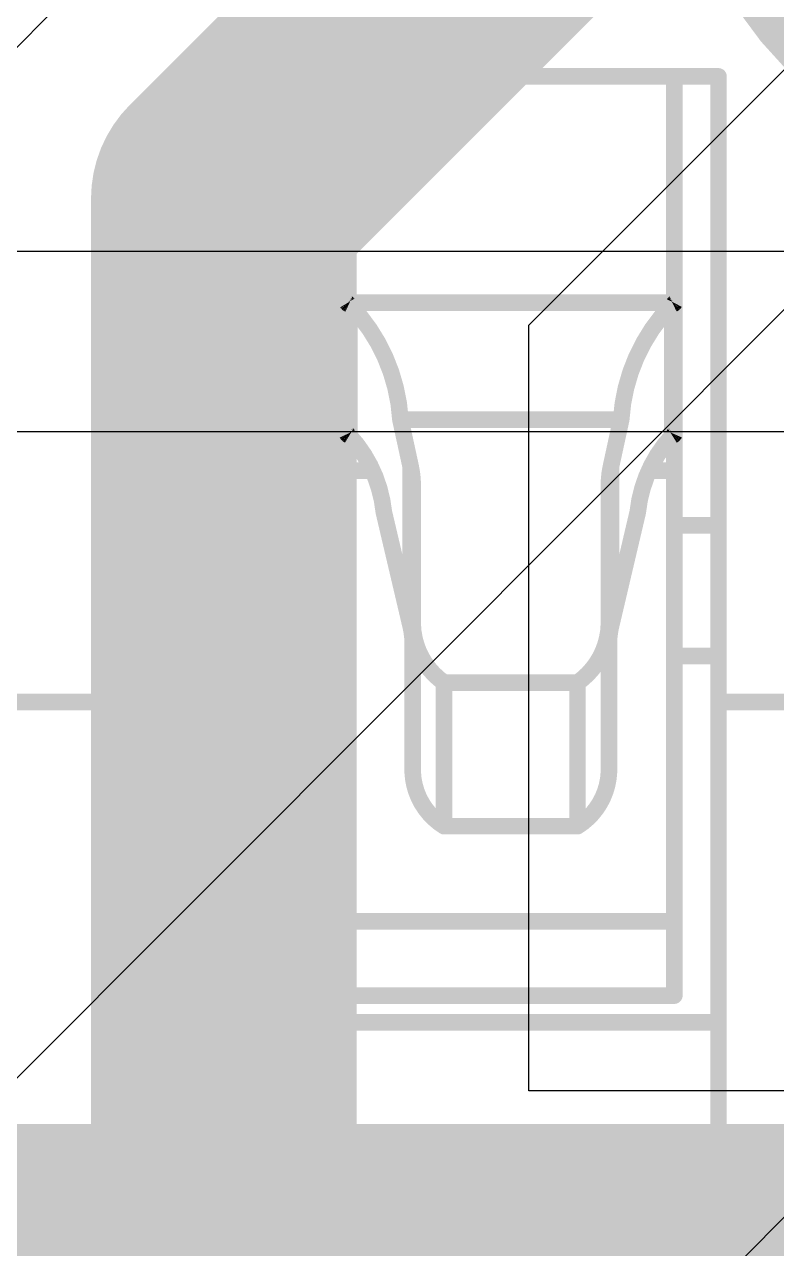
# Model space of a CAD drawing. Header units: inches. Extents: x -6 to 5433, y -4 to 5447.
# Drawn here: x 20.908 to 21.483, y 26.502 to 27.438 of the extents above; entities that cross this region are included whole.
import ezdxf

# ---------------------------------------------------------------- set-up
doc = ezdxf.new("R2010")
doc.units = ezdxf.units.IN
for name, color, linetype in [('Bottom Layer', 5, 'Continuous'), ('Ground', 16, 'Continuous'), ('Mechanical 4', 56, 'Continuous'), ('Power', 76, 'Continuous'), ('Top Layer', 1, 'Continuous'), ('Top Solder', 216, 'Continuous')]:
    doc.layers.add(name, color=color, linetype=linetype)

# ---------------------------------------------------------------- blocks, each defined once
blk = doc.blocks.new('WQFN_30_EP_2_5_4_5__43')
at = {"layer": 'Top Solder'}
for p in [(1.4498701, 1.64588952), (-1.45009616, -1.95417948)]:
    blk.add_line(p, (-5421.17972658, -5430.60739378), dxfattribs=at)
blk = doc.blocks.new('QTH_030_01_L_D_A_K_TR_154')
at = {"layer": 'Top Solder'}
for points in [[(-6.50410053, 3.91260076), (-5.99589987, 3.91260076), (-5.99589987, 2.25940112), (-6.50410053, 2.25940112)], [(-6.00410153, 3.91260076), (-5.49590087, 3.91260076), (-5.49590087, 2.25940112), (-6.00410153, 2.25940112)]]:
    blk.add_hatch(color=216, dxfattribs=at).paths.add_polyline_path(points)

msp = doc.modelspace()

# ---------------------------------------------------------------- linework, layer by layer
at = {"layer": 'Bottom Layer'}
for points in [[(20.88138064, 27.97254248, 0.2794, 0.2794, -0.9999999999999999), (19.43358064, 27.97254248, 0.2794, 0.2794, 0)], [(22.86258064, 27.97254248, 0.2794, 0.2794, -0.9999999999999999), (21.41478064, 27.97254248, 0.2794, 0.2794, 0)]]:
    msp.add_lwpolyline(points, format="xyseb", dxfattribs=at)
at = {"layer": 'Ground'}
msp.add_line((19.79367644, 26.31168728), (21.86885644, 28.38686728), dxfattribs=at)
at = {"layer": 'Mechanical 4'}
for points in [[(21.1211541, 27.39794622, 0.0127, 0.0127, 0), (21.4386541, 27.39794622, 0.0127, 0.0127, 0)], [(21.1211541, 26.5149457, 0.0127, 0.0127, 0), (21.1211541, 27.39794622, 0.0127, 0.0127, 0)], [(21.15490562, 26.69548128, 0.0127, 0.0127, 0), (21.15490562, 27.39794622, 0.0127, 0.0127, 0)], [(21.40490512, 26.69548128, 0.0127, 0.0127, 0), (21.40490512, 27.39794622, 0.0127, 0.0127, 0)], [(21.4386541, 26.5149457, 0.0127, 0.0127, 0), (21.4386541, 27.39794622, 0.0127, 0.0127, 0)], [(21.1549996, 27.224609, 0.0127, 0.0127, -0.0326054854157389), (21.15490308, 27.22474616, 0.0127, 0.0127, 0)], [(21.15490562, 27.22494682, 0.0127, 0.0127, 0), (21.40490512, 27.22494682, 0.0127, 0.0127, 0)], [(21.15507072, 27.22453788, 0.0127, 0.0127, -0.02828759399901793), (21.15500214, 27.224609, 0.0127, 0.0127, 0)], [(21.1551647, 27.22445914, 0.0127, 0.0127, -0.02675080198983842), (21.15507072, 27.22453788, 0.0127, 0.0127, 0)], [(21.15528916, 27.22437278, 0.0127, 0.0127, -0.02199381116765438), (21.1551647, 27.22445914, 0.0127, 0.0127, 0)], [(21.1554568, 27.22427626, 0.0127, 0.0127, -0.01668692771773923), (21.15528916, 27.22437278, 0.0127, 0.0127, 0)], [(21.15566, 27.22416958, 0.0127, 0.0127, -0.009375562077630847), (21.15545426, 27.22427626, 0.0127, 0.0127, 0)], [(21.15589876, 27.22405528, 0.0127, 0.0127, -0.005205298942594147), (21.15566, 27.22416704, 0.0127, 0.0127, 0)], [(21.15589876, 27.22405528, 0.0127, 0.0127, 0), (21.1561553, 27.2239359, 0.0127, 0.0127, 0)], [(21.1561553, 27.2239359, 0.0127, 0.0127, 0), (21.15642454, 27.22381652, 0.0127, 0.0127, 0)], [(21.15642454, 27.12343572, 0.0127, 0.0127, 0), (21.15642454, 27.22381652, 0.0127, 0.0127, 0)], [(21.15642454, 27.22381652, 0.0127, 0.0127, -0.1798941776662689), (21.19553292, 27.13571154, 0.0127, 0.0127, 0)], [(21.36427782, 27.13571154, 0.0127, 0.0127, -0.1798941776662689), (21.4033862, 27.22381652, 0.0127, 0.0127, 0)], [(21.4033862, 27.22381652, 0.0127, 0.0127, 0), (21.40389674, 27.22405274, 0.0127, 0.0127, 0)], [(21.4033862, 27.12343572, 0.0127, 0.0127, 0), (21.4033862, 27.22381652, 0.0127, 0.0127, 0)], [(21.40389674, 27.22405274, 0.0127, 0.0127, 0), (21.40413296, 27.2241645, 0.0127, 0.0127, 0)], [(21.40434378, 27.22427118, 0.0127, 0.0127, -0.007070259499562668), (21.40413296, 27.2241645, 0.0127, 0.0127, 0)], [(21.40451904, 27.22437024, 0.0127, 0.0127, -0.01220881839903571), (21.40434124, 27.22427118, 0.0127, 0.0127, 0)], [(21.40466128, 27.22446168, 0.0127, 0.0127, -0.02261982992768626), (21.40452158, 27.22437024, 0.0127, 0.0127, 0)], [(21.4047578, 27.22454042, 0.0127, 0.0127, -0.03188108952733718), (21.40465874, 27.22446168, 0.0127, 0.0127, 0)], [(21.40482384, 27.22461408, 0.0127, 0.0127, -0.0374457797523481), (21.4047578, 27.22454042, 0.0127, 0.0127, 0)], [(21.40486956, 27.22468012, 0.0127, 0.0127, -0.03268866418661511), (21.40482384, 27.22461154, 0.0127, 0.0127, 0)], [(21.40490258, 27.22474616, 0.0127, 0.0127, -0.01323434505398628), (21.40486702, 27.22468012, 0.0127, 0.0127, 0)], [(21.19553292, 27.13571154, 0.0127, 0.0127, 0), (21.36427782, 27.13571154, 0.0127, 0.0127, 0)], [(21.19553292, 27.13571154, 0.0127, 0.0127, 0), (21.2033866, 27.0996156, 0.0127, 0.0127, 0)], [(21.35642414, 27.0996156, 0.0127, 0.0127, 0), (21.36427782, 27.13571154, 0.0127, 0.0127, 0)], [(21.15500214, 27.1244949, 0.0127, 0.0127, -0.02859692936897859), (21.15490308, 27.12467778, 0.0127, 0.0127, 0)], [(21.1551647, 27.12429678, 0.0127, 0.0127, -0.05432141874209969), (21.15500468, 27.12449744, 0.0127, 0.0127, 0)], [(21.15528916, 27.1241774, 0.0127, 0.0127, -0.02338615143444242), (21.1551647, 27.12429424, 0.0127, 0.0127, 0)], [(21.15545426, 27.12405294, 0.0127, 0.0127, -0.01856230608760798), (21.15528916, 27.12417994, 0.0127, 0.0127, 0)], [(21.15566, 27.12390816, 0.0127, 0.0127, -0.0107369251445884), (21.15545426, 27.1240504, 0.0127, 0.0127, 0)], [(21.15589876, 27.12375576, 0.0127, 0.0127, -0.006054831013002678), (21.15566254, 27.12390816, 0.0127, 0.0127, 0)], [(21.15589876, 27.1237583, 0.0127, 0.0127, 0), (21.1561553, 27.12359828, 0.0127, 0.0127, 0)], [(21.1561553, 27.12359828, 0.0127, 0.0127, 0), (21.15642454, 27.12343572, 0.0127, 0.0127, 0)], [(21.15642454, 27.12343826, 0.0127, 0.0127, -0.1625908253546253), (21.18286594, 27.0649446, 0.0127, 0.0127, 0)], [(21.3769448, 27.0649446, 0.0127, 0.0127, -0.1625908253546254), (21.4033862, 27.12343826, 0.0127, 0.0127, 0)], [(21.4033862, 27.12343572, 0.0127, 0.0127, 0), (21.40389674, 27.12375322, 0.0127, 0.0127, 0)], [(21.40413296, 27.12390308, 0.0127, 0.0127, -0.004820614437658357), (21.40389674, 27.12375322, 0.0127, 0.0127, 0)], [(21.40434124, 27.12404532, 0.0127, 0.0127, -0.008119958945242745), (21.40413042, 27.12390308, 0.0127, 0.0127, 0)], [(21.40451904, 27.12418248, 0.0127, 0.0127, -0.0137291384399181), (21.40434124, 27.12404786, 0.0127, 0.0127, 0)], [(21.40465874, 27.12429932, 0.0127, 0.0127, -0.02446216602649248), (21.40452158, 27.12417994, 0.0127, 0.0127, 0)], [(21.4047578, 27.124406, 0.0127, 0.0127, -0.03231853510654208), (21.40465874, 27.12429932, 0.0127, 0.0127, 0)], [(21.40482384, 27.12450252, 0.0127, 0.0127, -0.03504147990962674), (21.4047578, 27.124406, 0.0127, 0.0127, 0)], [(21.40486956, 27.12459142, 0.0127, 0.0127, -0.02840446117308253), (21.40482384, 27.12450252, 0.0127, 0.0127, 0)], [(21.40490512, 27.12467524, 0.0127, 0.0127, -0.01102179286137588), (21.40486956, 27.12458888, 0.0127, 0.0127, 0)], [(21.15490562, 27.09661078, 0.0127, 0.0127, 0), (21.173567, 27.09661078, 0.0127, 0.0127, 0)], [(21.2033866, 26.9776575, 0.0127, 0.0127, 0), (21.2033866, 27.0996156, 0.0127, 0.0127, 0)], [(21.2033866, 27.0996156, 0.0127, 0.0127, -0.05365795323389039), (21.20490552, 27.085544, 0.0127, 0.0127, 0)], [(21.35490522, 27.085544, 0.0127, 0.0127, -0.05365795323389057), (21.35642414, 27.0996156, 0.0127, 0.0127, 0)], [(21.35642414, 26.9776575, 0.0127, 0.0127, 0), (21.35642414, 27.0996156, 0.0127, 0.0127, 0)], [(21.38624374, 27.09661078, 0.0127, 0.0127, 0), (21.40490512, 27.09661078, 0.0127, 0.0127, 0)], [(21.20490552, 26.86619468, 0.0127, 0.0127, 0), (21.20490552, 27.085544, 0.0127, 0.0127, 0)], [(21.35490522, 26.86619468, 0.0127, 0.0127, 0), (21.35490522, 27.085544, 0.0127, 0.0127, 0)], [(21.1828634, 27.06494714, 0.0127, 0.0127, 0), (21.2033866, 26.9776575, 0.0127, 0.0127, 0)], [(21.35642414, 26.9776575, 0.0127, 0.0127, 0), (21.3769448, 27.06494714, 0.0127, 0.0127, 0)], [(21.1211541, 27.05494462, 0.0127, 0.0127, 0), (21.15490562, 27.05494462, 0.0127, 0.0127, 0)], [(21.40490512, 27.05494462, 0.0127, 0.0127, 0), (21.4386541, 27.05494462, 0.0127, 0.0127, 0)], [(21.2033866, 26.9776575, 0.0127, 0.0127, -0.05786387190107989), (21.20490552, 26.96463492, 0.0127, 0.0127, 0)], [(21.2289136, 26.93460704, 0.0127, 0.0127, -0.2374801051860469), (21.20490552, 26.97917896, 0.0127, 0.0127, 0)], [(21.35490522, 26.97917896, 0.0127, 0.0127, -0.2374801051860468), (21.33089714, 26.93460704, 0.0127, 0.0127, 0)], [(21.35490522, 26.96463492, 0.0127, 0.0127, -0.05786387190108001), (21.35642414, 26.9776575, 0.0127, 0.0127, 0)], [(21.1211541, 26.95494482, 0.0127, 0.0127, 0), (21.15490562, 26.95494482, 0.0127, 0.0127, 0)], [(21.40490512, 26.95494482, 0.0127, 0.0127, 0), (21.4386541, 26.95494482, 0.0127, 0.0127, 0)], [(21.22891614, 26.93460704, 0.0127, 0.0127, 0), (21.3308946, 26.93460704, 0.0127, 0.0127, 0)], [(21.22891614, 26.82494508, 0.0127, 0.0127, 0), (21.22891614, 26.93460704, 0.0127, 0.0127, 0)], [(21.3308946, 26.82494508, 0.0127, 0.0127, 0), (21.3308946, 26.93460704, 0.0127, 0.0127, 0)], [(20.8036541, 26.91994615999999, 0.0127, 0.0127, 0), (21.1211541, 26.91994615999999, 0.0127, 0.0127, 0)], [(21.4386541, 26.91994615999999, 0.0127, 0.0127, 0), (21.7561541, 26.91994615999999, 0.0127, 0.0127, 0)], [(21.2289136, 26.82494762, 0.0127, 0.0127, -0.2473774779353231), (21.20490552, 26.86619722, 0.0127, 0.0127, 0)], [(21.35490522, 26.86619722, 0.0127, 0.0127, -0.2473774779353234), (21.33089714, 26.82494762, 0.0127, 0.0127, 0)], [(21.22891614, 26.82494508, 0.0127, 0.0127, 0), (21.3308946, 26.82494508, 0.0127, 0.0127, 0)], [(21.15490562, 26.75215376, 0.0127, 0.0127, 0), (21.40490512, 26.75215376, 0.0127, 0.0127, 0)], [(21.15490562, 26.69548128, 0.0127, 0.0127, 0), (21.40490512, 26.69548128, 0.0127, 0.0127, 0)], [(21.1211541, 26.67494538, 0.0127, 0.0127, 0), (21.4386541, 26.67494538, 0.0127, 0.0127, 0)], [(21.1211541, 26.5149457, 0.0127, 0.0127, 0), (21.4386541, 26.5149457, 0.0127, 0.0127, 0)]]:
    msp.add_lwpolyline(points, format="xyseb", dxfattribs=at)
for points in [[(21.1179791, 27.39794622, 0.00635, 0.00635, 1), (21.1243291, 27.39794622, 0.00635, 0.00635, 1)], [(21.1179791, 27.39794622, 0.00635, 0.00635, 1), (21.1243291, 27.39794622, 0.00635, 0.00635, 1)], [(21.15173062, 27.39794622, 0.00635, 0.00635, 1), (21.15808062, 27.39794622, 0.00635, 0.00635, 1)], [(21.40173012, 27.39794622, 0.00635, 0.00635, 1), (21.40808012, 27.39794622, 0.00635, 0.00635, 1)], [(21.4354791, 27.39794622, 0.00635, 0.00635, 1), (21.4418291, 27.39794622, 0.00635, 0.00635, 1)], [(21.4354791, 27.39794622, 0.00635, 0.00635, 1), (21.4418291, 27.39794622, 0.00635, 0.00635, 1)], [(21.15172808, 27.22474616, 0.00635, 0.00635, 1), (21.15807808, 27.22474616, 0.00635, 0.00635, 1)], [(21.15173062, 27.22494682, 0.00635, 0.00635, 1), (21.15808062, 27.22494682, 0.00635, 0.00635, 1)], [(21.1518246, 27.224609, 0.00635, 0.00635, 1), (21.1581746, 27.224609, 0.00635, 0.00635, 1)], [(21.15182714, 27.224609, 0.00635, 0.00635, 1), (21.15817714, 27.224609, 0.00635, 0.00635, 1)], [(21.15189572, 27.22453788, 0.00635, 0.00635, 1), (21.15824572, 27.22453788, 0.00635, 0.00635, 1)], [(21.15189572, 27.22453788, 0.00635, 0.00635, 1), (21.15824572, 27.22453788, 0.00635, 0.00635, 1)], [(21.1519897, 27.22445914, 0.00635, 0.00635, 1), (21.1583397, 27.22445914, 0.00635, 0.00635, 1)], [(21.1519897, 27.22445914, 0.00635, 0.00635, 1), (21.1583397, 27.22445914, 0.00635, 0.00635, 1)], [(21.15211416, 27.22437278, 0.00635, 0.00635, 1), (21.15846416, 27.22437278, 0.00635, 0.00635, 1)], [(21.15211416, 27.22437278, 0.00635, 0.00635, 1), (21.15846416, 27.22437278, 0.00635, 0.00635, 1)], [(21.15227926, 27.22427626, 0.00635, 0.00635, 1), (21.15862926, 27.22427626, 0.00635, 0.00635, 1)], [(21.1522818, 27.22427626, 0.00635, 0.00635, 1), (21.1586318, 27.22427626, 0.00635, 0.00635, 1)], [(21.152485, 27.22416958, 0.00635, 0.00635, 1), (21.158835, 27.22416958, 0.00635, 0.00635, 1)], [(21.152485, 27.22416704, 0.00635, 0.00635, 1), (21.158835, 27.22416704, 0.00635, 0.00635, 1)], [(21.15272376, 27.22405528, 0.00635, 0.00635, 1), (21.15907376, 27.22405528, 0.00635, 0.00635, 1)], [(21.15272376, 27.22405528, 0.00635, 0.00635, 1), (21.15907376, 27.22405528, 0.00635, 0.00635, 1)], [(21.1529803, 27.2239359, 0.00635, 0.00635, 1), (21.1593303, 27.2239359, 0.00635, 0.00635, 1)], [(21.1529803, 27.2239359, 0.00635, 0.00635, 1), (21.1593303, 27.2239359, 0.00635, 0.00635, 1)], [(21.15324954, 27.22381652, 0.00635, 0.00635, 1), (21.15959954, 27.22381652, 0.00635, 0.00635, 1)], [(21.15324954, 27.22381652, 0.00635, 0.00635, 1), (21.15959954, 27.22381652, 0.00635, 0.00635, 1)], [(21.15324954, 27.22381652, 0.00635, 0.00635, 1), (21.15959954, 27.22381652, 0.00635, 0.00635, 1)], [(21.4002112, 27.22381652, 0.00635, 0.00635, 1), (21.4065612, 27.22381652, 0.00635, 0.00635, 1)], [(21.4002112, 27.22381652, 0.00635, 0.00635, 1), (21.4065612, 27.22381652, 0.00635, 0.00635, 1)], [(21.4002112, 27.22381652, 0.00635, 0.00635, 1), (21.4065612, 27.22381652, 0.00635, 0.00635, 1)], [(21.40072174, 27.22405274, 0.00635, 0.00635, 1), (21.40707174, 27.22405274, 0.00635, 0.00635, 1)], [(21.40072174, 27.22405274, 0.00635, 0.00635, 1), (21.40707174, 27.22405274, 0.00635, 0.00635, 1)], [(21.40095796, 27.2241645, 0.00635, 0.00635, 1), (21.40730796, 27.2241645, 0.00635, 0.00635, 1)], [(21.40095796, 27.2241645, 0.00635, 0.00635, 1), (21.40730796, 27.2241645, 0.00635, 0.00635, 1)], [(21.40116624, 27.22427118, 0.00635, 0.00635, 1), (21.40751624, 27.22427118, 0.00635, 0.00635, 1)], [(21.40116878, 27.22427118, 0.00635, 0.00635, 1), (21.40751878, 27.22427118, 0.00635, 0.00635, 1)], [(21.40134404, 27.22437024, 0.00635, 0.00635, 1), (21.40769404, 27.22437024, 0.00635, 0.00635, 1)], [(21.40134658, 27.22437024, 0.00635, 0.00635, 1), (21.40769658, 27.22437024, 0.00635, 0.00635, 1)], [(21.40148374, 27.22446168, 0.00635, 0.00635, 1), (21.40783374, 27.22446168, 0.00635, 0.00635, 1)], [(21.40148628, 27.22446168, 0.00635, 0.00635, 1), (21.40783628, 27.22446168, 0.00635, 0.00635, 1)], [(21.4015828, 27.22454042, 0.00635, 0.00635, 1), (21.4079328, 27.22454042, 0.00635, 0.00635, 1)], [(21.4015828, 27.22454042, 0.00635, 0.00635, 1), (21.4079328, 27.22454042, 0.00635, 0.00635, 1)], [(21.40164884, 27.22461408, 0.00635, 0.00635, 1), (21.40799884, 27.22461408, 0.00635, 0.00635, 1)], [(21.40164884, 27.22461154, 0.00635, 0.00635, 1), (21.40799884, 27.22461154, 0.00635, 0.00635, 1)], [(21.40169202, 27.22468012, 0.00635, 0.00635, 1), (21.40804202, 27.22468012, 0.00635, 0.00635, 1)], [(21.40169456, 27.22468012, 0.00635, 0.00635, 1), (21.40804456, 27.22468012, 0.00635, 0.00635, 1)], [(21.40172758, 27.22474616, 0.00635, 0.00635, 1), (21.40807758, 27.22474616, 0.00635, 0.00635, 1)], [(21.40173012, 27.22494682, 0.00635, 0.00635, 1), (21.40808012, 27.22494682, 0.00635, 0.00635, 1)], [(21.19235792, 27.13571154, 0.00635, 0.00635, 1), (21.19870792, 27.13571154, 0.00635, 0.00635, 1)], [(21.19235792, 27.13571154, 0.00635, 0.00635, 1), (21.19870792, 27.13571154, 0.00635, 0.00635, 1)], [(21.19235792, 27.13571154, 0.00635, 0.00635, 1), (21.19870792, 27.13571154, 0.00635, 0.00635, 1)], [(21.36110282, 27.13571154, 0.00635, 0.00635, 1), (21.36745282, 27.13571154, 0.00635, 0.00635, 1)], [(21.36110282, 27.13571154, 0.00635, 0.00635, 1), (21.36745282, 27.13571154, 0.00635, 0.00635, 1)], [(21.36110282, 27.13571154, 0.00635, 0.00635, 1), (21.36745282, 27.13571154, 0.00635, 0.00635, 1)], [(21.15172808, 27.12467778, 0.00635, 0.00635, 1), (21.15807808, 27.12467778, 0.00635, 0.00635, 1)], [(21.15182714, 27.1244949, 0.00635, 0.00635, 1), (21.15817714, 27.1244949, 0.00635, 0.00635, 1)], [(21.15182968, 27.12449744, 0.00635, 0.00635, 1), (21.15817968, 27.12449744, 0.00635, 0.00635, 1)], [(21.1519897, 27.12429678, 0.00635, 0.00635, 1), (21.1583397, 27.12429678, 0.00635, 0.00635, 1)], [(21.1519897, 27.12429424, 0.00635, 0.00635, 1), (21.1583397, 27.12429424, 0.00635, 0.00635, 1)], [(21.15211416, 27.12417994, 0.00635, 0.00635, 1), (21.15846416, 27.12417994, 0.00635, 0.00635, 1)], [(21.15211416, 27.1241774, 0.00635, 0.00635, 1), (21.15846416, 27.1241774, 0.00635, 0.00635, 1)], [(21.15227926, 27.12405294, 0.00635, 0.00635, 1), (21.15862926, 27.12405294, 0.00635, 0.00635, 1)], [(21.15227926, 27.1240504, 0.00635, 0.00635, 1), (21.15862926, 27.1240504, 0.00635, 0.00635, 1)], [(21.152485, 27.12390816, 0.00635, 0.00635, 1), (21.158835, 27.12390816, 0.00635, 0.00635, 1)], [(21.15248754, 27.12390816, 0.00635, 0.00635, 1), (21.15883754, 27.12390816, 0.00635, 0.00635, 1)], [(21.15272376, 27.1237583, 0.00635, 0.00635, 1), (21.15907376, 27.1237583, 0.00635, 0.00635, 1)], [(21.15272376, 27.12375576, 0.00635, 0.00635, 1), (21.15907376, 27.12375576, 0.00635, 0.00635, 1)], [(21.1529803, 27.12359828, 0.00635, 0.00635, 1), (21.1593303, 27.12359828, 0.00635, 0.00635, 1)], [(21.1529803, 27.12359828, 0.00635, 0.00635, 1), (21.1593303, 27.12359828, 0.00635, 0.00635, 1)], [(21.15324954, 27.12343826, 0.00635, 0.00635, 1), (21.15959954, 27.12343826, 0.00635, 0.00635, 1)], [(21.15324954, 27.12343572, 0.00635, 0.00635, 1), (21.15959954, 27.12343572, 0.00635, 0.00635, 1)], [(21.15324954, 27.12343572, 0.00635, 0.00635, 1), (21.15959954, 27.12343572, 0.00635, 0.00635, 1)], [(21.4002112, 27.12343826, 0.00635, 0.00635, 1), (21.4065612, 27.12343826, 0.00635, 0.00635, 1)], [(21.4002112, 27.12343572, 0.00635, 0.00635, 1), (21.4065612, 27.12343572, 0.00635, 0.00635, 1)], [(21.4002112, 27.12343572, 0.00635, 0.00635, 1), (21.4065612, 27.12343572, 0.00635, 0.00635, 1)], [(21.40072174, 27.12375322, 0.00635, 0.00635, 1), (21.40707174, 27.12375322, 0.00635, 0.00635, 1)], [(21.40072174, 27.12375322, 0.00635, 0.00635, 1), (21.40707174, 27.12375322, 0.00635, 0.00635, 1)], [(21.40095542, 27.12390308, 0.00635, 0.00635, 1), (21.40730542, 27.12390308, 0.00635, 0.00635, 1)], [(21.40095796, 27.12390308, 0.00635, 0.00635, 1), (21.40730796, 27.12390308, 0.00635, 0.00635, 1)], [(21.40116624, 27.12404786, 0.00635, 0.00635, 1), (21.40751624, 27.12404786, 0.00635, 0.00635, 1)], [(21.40116624, 27.12404532, 0.00635, 0.00635, 1), (21.40751624, 27.12404532, 0.00635, 0.00635, 1)], [(21.40134404, 27.12418248, 0.00635, 0.00635, 1), (21.40769404, 27.12418248, 0.00635, 0.00635, 1)], [(21.40134658, 27.12417994, 0.00635, 0.00635, 1), (21.40769658, 27.12417994, 0.00635, 0.00635, 1)], [(21.40148374, 27.12429932, 0.00635, 0.00635, 1), (21.40783374, 27.12429932, 0.00635, 0.00635, 1)], [(21.40148374, 27.12429932, 0.00635, 0.00635, 1), (21.40783374, 27.12429932, 0.00635, 0.00635, 1)], [(21.4015828, 27.124406, 0.00635, 0.00635, 1), (21.4079328, 27.124406, 0.00635, 0.00635, 1)], [(21.4015828, 27.124406, 0.00635, 0.00635, 1), (21.4079328, 27.124406, 0.00635, 0.00635, 1)], [(21.40164884, 27.12450252, 0.00635, 0.00635, 1), (21.40799884, 27.12450252, 0.00635, 0.00635, 1)], [(21.40164884, 27.12450252, 0.00635, 0.00635, 1), (21.40799884, 27.12450252, 0.00635, 0.00635, 1)], [(21.40169456, 27.12459142, 0.00635, 0.00635, 1), (21.40804456, 27.12459142, 0.00635, 0.00635, 1)], [(21.40169456, 27.12458888, 0.00635, 0.00635, 1), (21.40804456, 27.12458888, 0.00635, 0.00635, 1)], [(21.40173012, 27.12467524, 0.00635, 0.00635, 1), (21.40808012, 27.12467524, 0.00635, 0.00635, 1)], [(21.15173062, 27.09661078, 0.00635, 0.00635, 1), (21.15808062, 27.09661078, 0.00635, 0.00635, 1)], [(21.170392, 27.09661078, 0.00635, 0.00635, 1), (21.176742, 27.09661078, 0.00635, 0.00635, 1)], [(21.2002116, 27.0996156, 0.00635, 0.00635, 1), (21.2065616, 27.0996156, 0.00635, 0.00635, 1)], [(21.2002116, 27.0996156, 0.00635, 0.00635, 1), (21.2065616, 27.0996156, 0.00635, 0.00635, 1)], [(21.2002116, 27.0996156, 0.00635, 0.00635, 1), (21.2065616, 27.0996156, 0.00635, 0.00635, 1)], [(21.35324914, 27.0996156, 0.00635, 0.00635, 1), (21.35959914, 27.0996156, 0.00635, 0.00635, 1)], [(21.35324914, 27.0996156, 0.00635, 0.00635, 1), (21.35959914, 27.0996156, 0.00635, 0.00635, 1)], [(21.35324914, 27.0996156, 0.00635, 0.00635, 1), (21.35959914, 27.0996156, 0.00635, 0.00635, 1)], [(21.38306874, 27.09661078, 0.00635, 0.00635, 1), (21.38941874, 27.09661078, 0.00635, 0.00635, 1)], [(21.40173012, 27.09661078, 0.00635, 0.00635, 1), (21.40808012, 27.09661078, 0.00635, 0.00635, 1)], [(21.20173052, 27.085544, 0.00635, 0.00635, 1), (21.20808052, 27.085544, 0.00635, 0.00635, 1)], [(21.20173052, 27.085544, 0.00635, 0.00635, 1), (21.20808052, 27.085544, 0.00635, 0.00635, 1)], [(21.35173022, 27.085544, 0.00635, 0.00635, 1), (21.35808022, 27.085544, 0.00635, 0.00635, 1)], [(21.35173022, 27.085544, 0.00635, 0.00635, 1), (21.35808022, 27.085544, 0.00635, 0.00635, 1)], [(21.1796884, 27.06494714, 0.00635, 0.00635, 1), (21.1860384, 27.06494714, 0.00635, 0.00635, 1)], [(21.17969094, 27.0649446, 0.00635, 0.00635, 1), (21.18604094, 27.0649446, 0.00635, 0.00635, 1)], [(21.3737698, 27.06494714, 0.00635, 0.00635, 1), (21.3801198, 27.06494714, 0.00635, 0.00635, 1)], [(21.3737698, 27.0649446, 0.00635, 0.00635, 1), (21.3801198, 27.0649446, 0.00635, 0.00635, 1)], [(21.1179791, 27.05494462, 0.00635, 0.00635, 1), (21.1243291, 27.05494462, 0.00635, 0.00635, 1)], [(21.15173062, 27.05494462, 0.00635, 0.00635, 1), (21.15808062, 27.05494462, 0.00635, 0.00635, 1)], [(21.40173012, 27.05494462, 0.00635, 0.00635, 1), (21.40808012, 27.05494462, 0.00635, 0.00635, 1)], [(21.4354791, 27.05494462, 0.00635, 0.00635, 1), (21.4418291, 27.05494462, 0.00635, 0.00635, 1)], [(21.2002116, 26.9776575, 0.00635, 0.00635, 1), (21.2065616, 26.9776575, 0.00635, 0.00635, 1)], [(21.2002116, 26.9776575, 0.00635, 0.00635, 1), (21.2065616, 26.9776575, 0.00635, 0.00635, 1)], [(21.2002116, 26.9776575, 0.00635, 0.00635, 1), (21.2065616, 26.9776575, 0.00635, 0.00635, 1)], [(21.20173052, 26.97917896, 0.00635, 0.00635, 1), (21.20808052, 26.97917896, 0.00635, 0.00635, 1)], [(21.35173022, 26.97917896, 0.00635, 0.00635, 1), (21.35808022, 26.97917896, 0.00635, 0.00635, 1)], [(21.35324914, 26.9776575, 0.00635, 0.00635, 1), (21.35959914, 26.9776575, 0.00635, 0.00635, 1)], [(21.35324914, 26.9776575, 0.00635, 0.00635, 1), (21.35959914, 26.9776575, 0.00635, 0.00635, 1)], [(21.35324914, 26.9776575, 0.00635, 0.00635, 1), (21.35959914, 26.9776575, 0.00635, 0.00635, 1)], [(21.20173052, 26.96463492, 0.00635, 0.00635, 1), (21.20808052, 26.96463492, 0.00635, 0.00635, 1)], [(21.35173022, 26.96463492, 0.00635, 0.00635, 1), (21.35808022, 26.96463492, 0.00635, 0.00635, 1)], [(21.1179791, 26.95494482, 0.00635, 0.00635, 1), (21.1243291, 26.95494482, 0.00635, 0.00635, 1)], [(21.15173062, 26.95494482, 0.00635, 0.00635, 1), (21.15808062, 26.95494482, 0.00635, 0.00635, 1)], [(21.40173012, 26.95494482, 0.00635, 0.00635, 1), (21.40808012, 26.95494482, 0.00635, 0.00635, 1)], [(21.4354791, 26.95494482, 0.00635, 0.00635, 1), (21.4418291, 26.95494482, 0.00635, 0.00635, 1)], [(21.2257386, 26.93460704, 0.00635, 0.00635, 1), (21.2320886, 26.93460704, 0.00635, 0.00635, 1)], [(21.22574114, 26.93460704, 0.00635, 0.00635, 1), (21.23209114, 26.93460704, 0.00635, 0.00635, 1)], [(21.22574114, 26.93460704, 0.00635, 0.00635, 1), (21.23209114, 26.93460704, 0.00635, 0.00635, 1)], [(21.3277196, 26.93460704, 0.00635, 0.00635, 1), (21.3340696, 26.93460704, 0.00635, 0.00635, 1)], [(21.3277196, 26.93460704, 0.00635, 0.00635, 1), (21.3340696, 26.93460704, 0.00635, 0.00635, 1)], [(21.32772214, 26.93460704, 0.00635, 0.00635, 1), (21.33407214, 26.93460704, 0.00635, 0.00635, 1)], [(21.1179791, 26.91994615999999, 0.00635, 0.00635, 1), (21.1243291, 26.91994615999999, 0.00635, 0.00635, 1)], [(21.4354791, 26.91994615999999, 0.00635, 0.00635, 1), (21.4418291, 26.91994615999999, 0.00635, 0.00635, 1)], [(21.20173052, 26.86619722, 0.00635, 0.00635, 1), (21.20808052, 26.86619722, 0.00635, 0.00635, 1)], [(21.20173052, 26.86619468, 0.00635, 0.00635, 1), (21.20808052, 26.86619468, 0.00635, 0.00635, 1)], [(21.35173022, 26.86619722, 0.00635, 0.00635, 1), (21.35808022, 26.86619722, 0.00635, 0.00635, 1)], [(21.35173022, 26.86619468, 0.00635, 0.00635, 1), (21.35808022, 26.86619468, 0.00635, 0.00635, 1)], [(21.2257386, 26.82494762, 0.00635, 0.00635, 1), (21.2320886, 26.82494762, 0.00635, 0.00635, 1)], [(21.22574114, 26.82494508, 0.00635, 0.00635, 1), (21.23209114, 26.82494508, 0.00635, 0.00635, 1)], [(21.22574114, 26.82494508, 0.00635, 0.00635, 1), (21.23209114, 26.82494508, 0.00635, 0.00635, 1)], [(21.3277196, 26.82494508, 0.00635, 0.00635, 1), (21.3340696, 26.82494508, 0.00635, 0.00635, 1)], [(21.3277196, 26.82494508, 0.00635, 0.00635, 1), (21.3340696, 26.82494508, 0.00635, 0.00635, 1)], [(21.32772214, 26.82494762, 0.00635, 0.00635, 1), (21.33407214, 26.82494762, 0.00635, 0.00635, 1)], [(21.15173062, 26.75215376, 0.00635, 0.00635, 1), (21.15808062, 26.75215376, 0.00635, 0.00635, 1)], [(21.40173012, 26.75215376, 0.00635, 0.00635, 1), (21.40808012, 26.75215376, 0.00635, 0.00635, 1)], [(21.15173062, 26.69548128, 0.00635, 0.00635, 1), (21.15808062, 26.69548128, 0.00635, 0.00635, 1)], [(21.15173062, 26.69548128, 0.00635, 0.00635, 1), (21.15808062, 26.69548128, 0.00635, 0.00635, 1)], [(21.40173012, 26.69548128, 0.00635, 0.00635, 1), (21.40808012, 26.69548128, 0.00635, 0.00635, 1)], [(21.40173012, 26.69548128, 0.00635, 0.00635, 1), (21.40808012, 26.69548128, 0.00635, 0.00635, 1)], [(21.1179791, 26.67494538, 0.00635, 0.00635, 1), (21.1243291, 26.67494538, 0.00635, 0.00635, 1)], [(21.4354791, 26.67494538, 0.00635, 0.00635, 1), (21.4418291, 26.67494538, 0.00635, 0.00635, 1)], [(21.1179791, 26.5149457, 0.00635, 0.00635, 1), (21.1243291, 26.5149457, 0.00635, 0.00635, 1)], [(21.1179791, 26.5149457, 0.00635, 0.00635, 1), (21.1243291, 26.5149457, 0.00635, 0.00635, 1)], [(21.4354791, 26.5149457, 0.00635, 0.00635, 1), (21.4418291, 26.5149457, 0.00635, 0.00635, 1)], [(21.4354791, 26.5149457, 0.00635, 0.00635, 1), (21.4418291, 26.5149457, 0.00635, 0.00635, 1)]]:
    msp.add_lwpolyline(points, format="xyseb", close=True, dxfattribs=at)
at = {"layer": 'Power'}
for p, q in [((23.87102668, 27.26407806), (20.70034214, 27.26407806)), ((20.70034214, 27.12661326), (23.87102668, 27.12661326))]:
    msp.add_line(p, q, dxfattribs=at)
at = {"layer": 'Top Layer'}
for p, q in [((21.29367852, 27.20790596), (21.91763968, 27.83186712)), ((21.29367852, 26.62274584), (21.29367852, 27.20790596)), ((22.34009756, 26.62274584), (21.29367852, 26.62274584))]:
    msp.add_line(p, q, dxfattribs=at)
for points in [[(21.0606005, 27.30444882, 0.2032, 0.2032, 0), (21.82109682, 28.06494514, 0.2032, 0.2032, 0)], [(21.0606005, 25.77074602, 0.2032, 0.2032, 0), (21.0606005, 27.30444882, 0.2032, 0.2032, 0)]]:
    msp.add_lwpolyline(points, format="xyseb", dxfattribs=at)
msp.add_lwpolyline([(21.0098005, 27.30444882, 0.1016, 0.1016, 1), (21.1114005, 27.30444882, 0.1016, 0.1016, 1)], format="xyseb", close=True, dxfattribs=at)
msp.add_lwpolyline([(21.0098005, 27.30444882, 0.1016, 0.1016, 1), (21.1114005, 27.30444882, 0.1016, 0.1016, 1)], format="xyseb", close=True, dxfattribs=at)

# ---------------------------------------------------------------- block references
at = {"rotation": 180}
for name, p in [('WQFN_30_EP_2_5_4_5__43', (11.67240744, 16.88571426)), ('QTH_030_01_L_D_A_K_TR_154', (15.3105993, 28.85674696))]:
    msp.add_blockref(name, p, dxfattribs=at)

doc.saveas('drawing.dxf')
